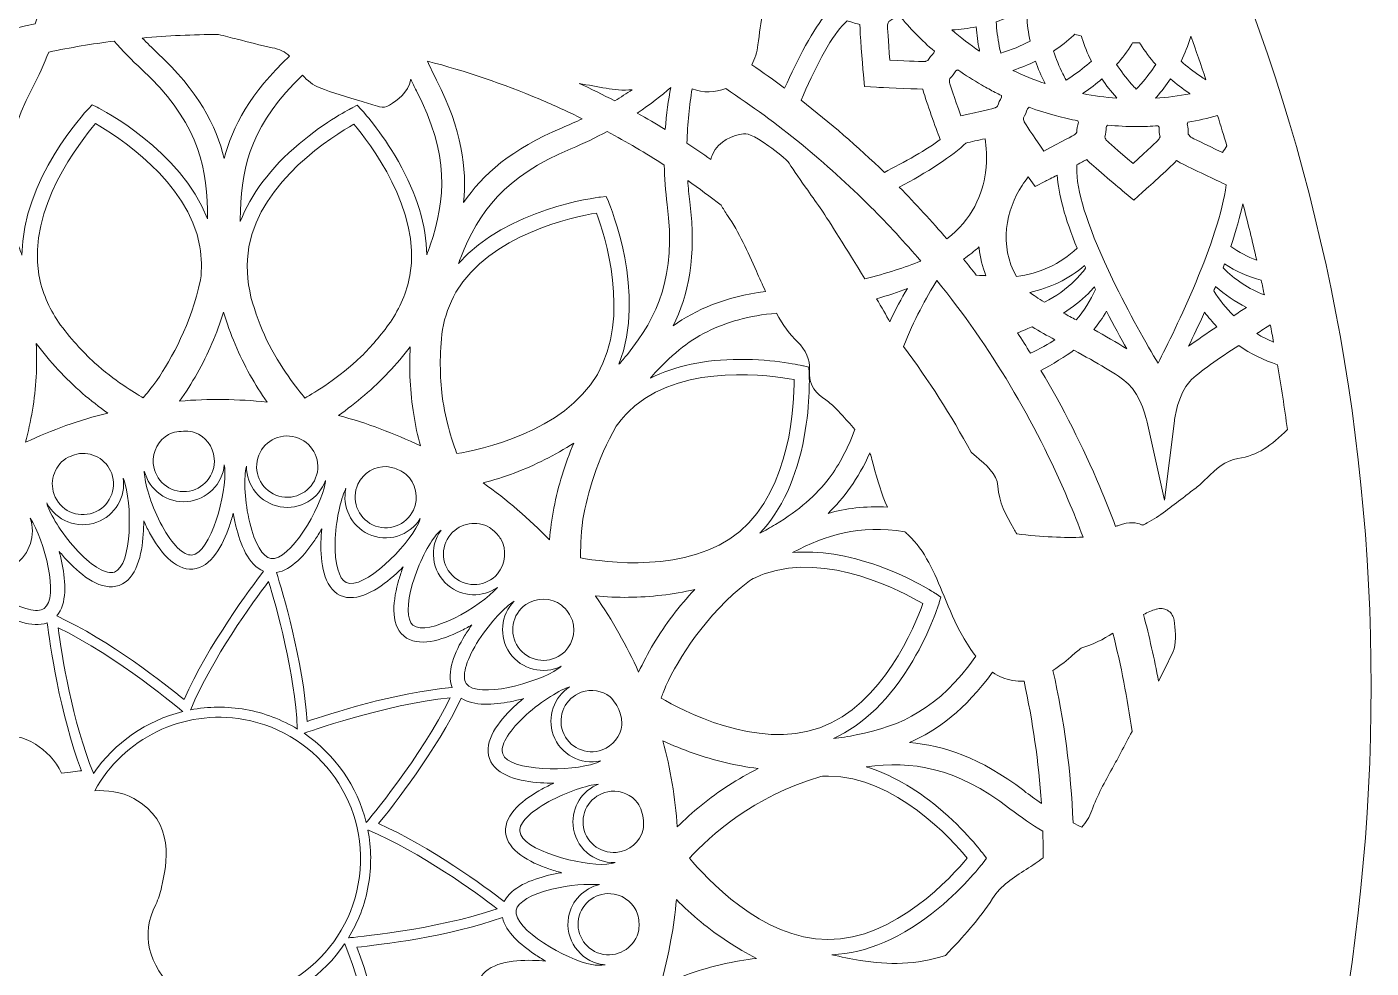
# Model space of a CAD drawing. Header units: millimetres. Extents: x -1844 to 2932, y -490 to 399.
# Drawn here: x 677.3 to 980.4, y -109.4 to 102.8 of the extents above; entities that cross this region are included whole.
import ezdxf

# ---------------------------------------------------------------- set-up
doc = ezdxf.new("R2010")
doc.units = ezdxf.units.MM
doc.header["$MEASUREMENT"] = 0
doc.layers.add('Layer 4', color=7, linetype='Continuous')

msp = doc.modelspace()

# ---------------------------------------------------------------- linework, layer by layer
at = {"layer": 'Layer 4', "lineweight": 0}
for points, knots in [([(535.91, 398.64), (290.42, 398.64), (91.41, 199.63), (91.41, -45.86), (91.41, -291.35), (290.42, -490.36), (535.91, -490.36), (781.4, -490.36), (980.41, -291.35), (980.41, -45.86), (980.41, 199.63), (781.4, 398.64), (535.91, 398.64)], [0, 0, 0, 0, 1, 1, 1, 2, 2, 2, 3, 3, 3, 4, 4, 4, 4]), ([(683.02, 119.7), (682.35, 115.16), (681.18, 109.58), (679.14, 103.52), (667.68, 101.01), (656.47, 97.45), (645.57, 92.84), (641.52, 91.12), (637.54, 89.28), (633.64, 87.3), (628.17, 90.66), (623.68, 94.23), (620.25, 97.3), (626.54, 100.77), (633.03, 103.93), (639.7, 106.75), (653.7, 112.67), (668.18, 117), (683.02, 119.7)], [0, 0, 0, 0, 1, 1, 1, 2, 2, 2, 3, 3, 3, 4, 4, 4, 5, 5, 5, 6, 6, 6, 6]), ([(855.17, 106.42), (855.58, 106.29), (856.44, 106.01), (857.5, 105.67), (854.93, 102.78), (850.93, 95.28), (848.17, 89.03), (845.73, 90.82), (843.25, 92.57), (840.74, 94.26), (841.46, 95.62), (841.95, 97.13), (842.15, 98.74), (842.47, 101.28), (842.84, 103.83), (843.22, 106.42), (845.6, 107.96), (848.22, 109), (850.72, 109.49), (851.51, 109.65), (852.3, 109.78), (853.06, 109.87), (853.06, 109.87), (852.61, 107.26), (852.61, 107.26), (852.61, 107.26), (855.17, 106.42), (855.17, 106.42)], [0, 0, 0, 0, 1, 1, 1, 2, 2, 2, 3, 3, 3, 4, 4, 4, 5, 5, 5, 6, 6, 6, 7, 7, 7, 8, 8, 8, 9, 9, 9, 9]), ([(896.89, 96.91), (896.77, 97.43), (896.66, 97.93), (896.56, 98.43), (896.19, 100.31), (895.96, 102.17), (895.87, 103.96), (897.73, 104.57), (899.49, 105.32), (901.1, 106.2), (901.1, 106.2), (901.46, 106.4), (901.46, 106.4), (901.91, 106.13), (902.36, 105.87), (902.8, 105.62), (902.8, 105.62), (902.82, 105.22), (902.82, 105.22), (902.86, 103.37), (903.09, 101.47), (903.5, 99.56), (901.49, 98.53), (899.28, 97.64), (896.89, 96.91)], [0, 0, 0, 0, 1, 1, 1, 2, 2, 2, 3, 3, 3, 4, 4, 4, 5, 5, 5, 6, 6, 6, 7, 7, 7, 8, 8, 8, 8]), ([(861.1, 103.02), (861.46, 103.4), (861.85, 103.79), (862.24, 104.18), (863.48, 103.8), (864.45, 103.52), (865.15, 103.33), (865.12, 101.37), (865.68, 94.85), (865.93, 92.03), (865.93, 92.03), (866.18, 89.34), (866.18, 89.34), (866.18, 89.34), (868.86, 89.2), (868.86, 89.2), (869.63, 89.16), (876.49, 88.8), (879.31, 88.8), (879.79, 86.89), (882.01, 80.74), (882.99, 78.08), (882.99, 78.08), (883.24, 77.4), (883.24, 77.4), (880.68, 75.4), (874.81, 72.12), (870.66, 70), (864.67, 75.81), (858.4, 81.23), (851.86, 86.26), (854.66, 92.9), (858.54, 100.29), (861.1, 103.02)], [0, 0, 0, 0, 1, 1, 1, 2, 2, 2, 3, 3, 3, 4, 4, 4, 5, 5, 5, 6, 6, 6, 7, 7, 7, 8, 8, 8, 9, 9, 9, 10, 10, 10, 11, 11, 11, 11]), ([(881.93, 97.3), (881.9, 97.17), (881.88, 97.05), (881.84, 96.93), (881.31, 96.42), (880.84, 95.85), (880.45, 95.22), (880.13, 95.07), (879.88, 95.03), (879.8, 95.03), (879.37, 94.98), (876.48, 95.05), (871.9, 95.27), (871.51, 99.9), (871.33, 102.74), (871.37, 103.18), (871.37, 103.26), (871.41, 103.63), (871.64, 104.06), (872.3, 104.41), (872.9, 104.85), (873.45, 105.36), (873.53, 105.38), (873.62, 105.4), (873.71, 105.42), (873.8, 105.43), (873.88, 105.45), (873.97, 105.46), (876.39, 102.52), (879.07, 99.78), (881.93, 97.3)], [0, 0, 0, 0, 1, 1, 1, 2, 2, 2, 3, 3, 3, 4, 4, 4, 5, 5, 5, 6, 6, 6, 7, 7, 7, 8, 8, 8, 9, 9, 9, 10, 10, 10, 10]), ([(720.54, 101.09), (721.93, 100.75), (723.33, 100.38), (724.7, 100.03), (727.28, 99.36), (729.95, 98.67), (732.64, 98.12), (734.29, 97.78), (735.53, 97.18), (736.52, 96.2), (727.71, 87.99), (723.66, 80.33), (721.81, 73.12), (720, 80.54), (715.89, 88.45), (706.7, 96.97), (705.52, 98.06), (704.39, 99.18), (703.31, 100.29), (709.01, 100.82), (714.75, 101.08), (720.54, 101.09)], [0, 0, 0, 0, 1, 1, 1, 2, 2, 2, 3, 3, 3, 4, 4, 4, 5, 5, 5, 6, 6, 6, 7, 7, 7, 7]), ([(885.87, 102.12), (887.77, 102.24), (889.61, 102.47), (891.36, 102.8), (891.48, 101.08), (891.72, 99.32), (892.08, 97.54), (892.09, 97.47), (892.11, 97.39), (892.12, 97.32), (889.94, 98.79), (887.85, 100.39), (885.87, 102.12)], [0, 0, 0, 0, 1, 1, 1, 2, 2, 2, 3, 3, 3, 4, 4, 4, 4]), ([(913.02, 91.72), (912.57, 91.42), (912.11, 91.12), (911.63, 90.82), (911.38, 91.28), (911.14, 91.74), (910.92, 92.19), (910.07, 93.92), (909.36, 95.66), (908.81, 97.36), (910.46, 98.43), (911.96, 99.62), (913.29, 100.88), (913.29, 100.88), (913.57, 101.15), (913.57, 101.15), (914.08, 101), (914.59, 100.87), (915.09, 100.74), (915.09, 100.74), (915.2, 100.37), (915.2, 100.37), (915.73, 98.6), (916.44, 96.83), (917.33, 95.08), (916.03, 93.9), (914.58, 92.77), (913.02, 91.72)], [0, 0, 0, 0, 1, 1, 1, 2, 2, 2, 3, 3, 3, 4, 4, 4, 5, 5, 5, 6, 6, 6, 7, 7, 7, 8, 8, 8, 9, 9, 9, 9]), ([(939.75, 100.7), (940.93, 97.44), (942.07, 94.17), (943.17, 90.88), (942.75, 91.14), (942.34, 91.41), (941.94, 91.68), (940.35, 92.75), (938.87, 93.89), (937.54, 95.1), (938.42, 96.84), (939.13, 98.62), (939.66, 100.39), (939.66, 100.39), (939.75, 100.7), (939.75, 100.7)], [0, 0, 0, 0, 1, 1, 1, 2, 2, 2, 3, 3, 3, 4, 4, 4, 5, 5, 5, 5]), ([(696.98, 99.61), (698.85, 97.48), (700.91, 95.33), (703.21, 93.2), (715.18, 82.12), (717.79, 72.54), (718.04, 61.57), (718.05, 60.89), (718.06, 60.22), (718.05, 59.56), (711.94, 75.02), (694.02, 84.25), (693.18, 84.68), (693.18, 84.68), (692.04, 85.26), (692.04, 85.26), (692.04, 85.26), (691.16, 84.33), (691.16, 84.33), (690.5, 83.63), (676.25, 68.36), (676.2, 51.36), (675.86, 52.27), (675.52, 53.18), (675.21, 54.13), (671.74, 64.54), (670.97, 74.44), (678.49, 88.9), (679.96, 91.72), (681.19, 94.47), (682.23, 97.13), (687.11, 98.15), (692.03, 98.98), (696.98, 99.61)], [0, 0, 0, 0, 1, 1, 1, 2, 2, 2, 3, 3, 3, 4, 4, 4, 5, 5, 5, 6, 6, 6, 7, 7, 7, 8, 8, 8, 9, 9, 9, 10, 10, 10, 11, 11, 11, 11]), ([(928.55, 89.98), (928.19, 89.57), (927.82, 89.16), (927.44, 88.75), (927.08, 89.13), (926.73, 89.51), (926.4, 89.89), (925.13, 91.34), (924, 92.83), (923.03, 94.34), (924.33, 95.79), (925.48, 97.32), (926.44, 98.9), (926.44, 98.9), (926.64, 99.23), (926.64, 99.23), (927.17, 99.22), (927.69, 99.22), (928.21, 99.23), (928.21, 99.23), (928.42, 98.9), (928.42, 98.9), (929.38, 97.33), (930.53, 95.8), (931.84, 94.34), (930.89, 92.87), (929.78, 91.4), (928.55, 89.98)], [0, 0, 0, 0, 1, 1, 1, 2, 2, 2, 3, 3, 3, 4, 4, 4, 5, 5, 5, 6, 6, 6, 7, 7, 7, 8, 8, 8, 9, 9, 9, 9]), ([(802.52, 82.11), (801.07, 81.41), (799.57, 80.72), (798.02, 80.08), (786.59, 75.34), (780.02, 69.43), (775.74, 63.18), (776.58, 70.78), (775.43, 79.62), (769.7, 90.76), (768.95, 92.21), (768.27, 93.66), (767.63, 95.09), (776.23, 92.85), (784.69, 89.98), (792.95, 86.48), (796.19, 85.11), (799.38, 83.65), (802.52, 82.11)], [0, 0, 0, 0, 1, 1, 1, 2, 2, 2, 3, 3, 3, 4, 4, 4, 5, 5, 5, 6, 6, 6, 6]), ([(904.76, 95.07), (905.32, 93.45), (906.01, 91.8), (906.82, 90.17), (906.84, 90.12), (906.87, 90.07), (906.89, 90.02), (904.41, 90.87), (901.99, 91.86), (899.65, 93), (901.45, 93.61), (903.16, 94.3), (904.76, 95.07)], [0, 0, 0, 0, 1, 1, 1, 2, 2, 2, 3, 3, 3, 4, 4, 4, 4]), ([(768.25, 53.62), (767.99, 52.87), (767.72, 52.13), (767.45, 51.41), (767.39, 57.95), (765.24, 65.11), (761.1, 72.43), (757.16, 79.39), (752.86, 84.01), (752.68, 84.2), (752.68, 84.2), (751.8, 85.14), (751.8, 85.14), (751.8, 85.14), (750.66, 84.56), (750.66, 84.56), (750.42, 84.45), (744.79, 81.6), (738.68, 76.44), (732.25, 71.01), (727.76, 65.04), (725.43, 58.92), (725.43, 59.7), (725.43, 60.48), (725.45, 61.28), (725.75, 71.95), (728.28, 81.28), (739.46, 91.92), (740.54, 90.66), (741.87, 89.64), (743.2, 89.12), (746.35, 87.9), (749.51, 86.97), (752.87, 85.99), (754.16, 85.61), (755.5, 85.21), (756.85, 84.8), (757.55, 84.58), (758.32, 84.69), (758.94, 85.09), (758.94, 85.09), (759.1, 85.19), (759.1, 85.19), (760.8, 86.28), (763.31, 87.9), (763.86, 91), (764.27, 90.15), (764.69, 89.28), (765.13, 88.42), (765.13, 88.42), (765.13, 88.42), (765.13, 88.42), (772.59, 73.91), (771.77, 64.02), (768.25, 53.62)], [0, 0, 0, 0, 1, 1, 1, 2, 2, 2, 3, 3, 3, 4, 4, 4, 5, 5, 5, 6, 6, 6, 7, 7, 7, 8, 8, 8, 9, 9, 9, 10, 10, 10, 11, 11, 11, 12, 12, 12, 13, 13, 13, 14, 14, 14, 15, 15, 15, 16, 16, 16, 17, 17, 17, 18, 18, 18, 18]), ([(886.8, 92.91), (886.88, 92.95), (886.95, 92.99), (887.03, 93.03), (887.11, 93.06), (887.18, 93.09), (887.25, 93.12), (888.94, 91.92), (890.72, 90.79), (892.54, 89.73), (893.28, 89.31), (893.69, 89.03), (894.19, 88.81), (895.14, 88.29), (896.11, 87.8), (897.07, 87.33), (897.08, 87.2), (897.09, 87.06), (897.09, 86.93), (896.7, 86.3), (896.4, 85.63), (896.18, 84.93), (895.91, 84.7), (895.68, 84.59), (895.6, 84.57), (895.19, 84.41), (892.43, 83.74), (887.91, 82.76), (886.35, 87.09), (885.43, 89.84), (885.35, 90.26), (885.33, 90.34), (885.28, 90.7), (885.39, 91.18), (885.93, 91.7), (886.41, 92.27), (886.8, 92.91)], [0, 0, 0, 0, 1, 1, 1, 2, 2, 2, 3, 3, 3, 4, 4, 4, 5, 5, 5, 6, 6, 6, 7, 7, 7, 8, 8, 8, 9, 9, 9, 10, 10, 10, 11, 11, 11, 12, 12, 12, 12]), ([(915.58, 87.93), (917.05, 88.92), (918.43, 89.98), (919.7, 91.08), (920.67, 89.65), (921.76, 88.24), (922.96, 86.88), (923, 86.83), (923.04, 86.78), (923.09, 86.73), (920.49, 86.91), (917.89, 87.26), (915.33, 87.76), (915.41, 87.82), (915.49, 87.87), (915.58, 87.93)], [0, 0, 0, 0, 1, 1, 1, 2, 2, 2, 3, 3, 3, 4, 4, 4, 5, 5, 5, 5]), ([(931.77, 86.71), (931.85, 86.8), (931.92, 86.89), (932, 86.98), (933.16, 88.32), (934.22, 89.69), (935.17, 91.09), (936.47, 89.96), (937.89, 88.88), (939.4, 87.87), (939.46, 87.83), (939.52, 87.79), (939.58, 87.75), (937, 87.24), (934.38, 86.9), (931.77, 86.71)], [0, 0, 0, 0, 1, 1, 1, 2, 2, 2, 3, 3, 3, 4, 4, 4, 5, 5, 5, 5]), ([(813.78, 88.65), (812.53, 87.8), (811.23, 86.95), (809.87, 86.12), (807.23, 87.5), (804.55, 88.81), (801.84, 90.07), (803.89, 89.68), (805.93, 89.31), (807.95, 88.96), (809.66, 88.67), (811.74, 88.4), (813.78, 88.65)], [0, 0, 0, 0, 1, 1, 1, 2, 2, 2, 3, 3, 3, 4, 4, 4, 4]), ([(822.51, 89.14), (821.96, 86.35), (821.51, 83.18), (821.24, 79.68), (819.17, 80.95), (817.07, 82.18), (814.95, 83.37), (817.84, 85.33), (820.36, 87.29), (822.51, 89.14)], [0, 0, 0, 0, 1, 1, 1, 2, 2, 2, 3, 3, 3, 3]), ([(866.24, 46.01), (862.31, 52.51), (858, 59.28), (856.52, 61.48), (855.56, 62.9), (854.44, 64.46), (853.37, 65.97), (851.84, 68.12), (850.26, 70.35), (849.16, 72.09), (848.58, 73.02), (846.36, 74.69), (844.59, 75.94), (840.99, 78.48), (839.62, 78.94), (838.45, 78.64), (836.57, 78.36), (833.35, 77.14), (831.92, 74.07), (831.75, 73.7), (831.62, 73.32), (831.51, 72.92), (829.74, 74.17), (827.95, 75.39), (826.14, 76.57), (826.27, 81.08), (826.72, 85.21), (827.31, 88.83), (829.82, 87.92), (832.48, 87.95), (834.89, 88.89), (846.6, 81.17), (857.53, 72.26), (867.58, 62.2), (871.52, 58.27), (875.28, 54.2), (878.86, 50), (875.37, 48.62), (871.1, 47.18), (866.24, 46.01)], [0, 0, 0, 0, 1, 1, 1, 2, 2, 2, 3, 3, 3, 4, 4, 4, 5, 5, 5, 6, 6, 6, 7, 7, 7, 8, 8, 8, 9, 9, 9, 10, 10, 10, 11, 11, 11, 12, 12, 12, 13, 13, 13, 13]), ([(913.57, 78.55), (913.22, 78.3), (910.73, 76.94), (906.61, 74.82), (903.98, 78.6), (902.39, 81.02), (902.2, 81.4), (902.17, 81.47), (902.01, 81.81), (902, 82.3), (902.39, 82.94), (902.7, 83.62), (902.91, 84.33), (902.98, 84.4), (903.04, 84.45), (903.11, 84.51), (903.18, 84.57), (903.25, 84.63), (903.32, 84.68), (905.34, 83.94), (907.39, 83.29), (909.43, 82.74), (911.02, 82.31), (912.65, 81.94), (914.27, 81.62), (914.32, 81.49), (914.36, 81.36), (914.4, 81.23), (914.19, 80.52), (914.07, 79.79), (914.04, 79.05), (913.84, 78.76), (913.64, 78.6), (913.57, 78.55)], [0, 0, 0, 0, 1, 1, 1, 2, 2, 2, 3, 3, 3, 4, 4, 4, 5, 5, 5, 6, 6, 6, 7, 7, 7, 8, 8, 8, 9, 9, 9, 10, 10, 10, 11, 11, 11, 11]), ([(947.87, 75.99), (947.57, 75.51), (947.24, 75), (946.9, 74.47), (942.73, 76.43), (940.14, 77.72), (939.79, 77.96), (939.72, 78.01), (939.42, 78.22), (939.17, 78.64), (939.19, 79.39), (939.11, 80.13), (938.94, 80.86), (938.97, 80.94), (938.99, 81.03), (939.02, 81.11), (939.05, 81.19), (939.08, 81.26), (939.11, 81.33), (941.35, 81.72), (943.58, 82.22), (945.79, 82.83), (946.5, 80.55), (947.2, 78.27), (947.87, 75.99)], [0, 0, 0, 0, 1, 1, 1, 2, 2, 2, 3, 3, 3, 4, 4, 4, 5, 5, 5, 6, 6, 6, 7, 7, 7, 8, 8, 8, 8]), ([(692.52, 27.09), (689.85, 29.59), (687.05, 32.63), (684.41, 36.26), (682.3, 39.47), (680.67, 43.04), (679.99, 46.94), (677.41, 61.81), (689.39, 77.05), (692.78, 81), (697.3, 78.42), (713.72, 68.12), (716.31, 53.25), (716.74, 50.75), (716.76, 48.24), (716.48, 45.78), (714.23, 35.76), (710.01, 28.06), (706.6, 23.1), (705.33, 21.37), (704.23, 20.03), (703.52, 19.19), (701.48, 20.35), (697.03, 23.08), (692.52, 27.09)], [0, 0, 0, 0, 1, 1, 1, 2, 2, 2, 3, 3, 3, 4, 4, 4, 5, 5, 5, 6, 6, 6, 7, 7, 7, 8, 8, 8, 8]), ([(740, 19.13), (738.3, 21.13), (734.43, 26.02), (731.35, 32.28), (730.04, 35.13), (728.82, 38.34), (727.83, 41.88), (726.98, 45.56), (726.69, 49.42), (727.38, 53.25), (730.03, 68.1), (746.51, 78.33), (751.04, 80.88), (754.41, 76.91), (766.32, 61.61), (763.66, 46.76), (762.98, 42.93), (761.37, 39.41), (759.28, 36.24), (757.14, 33.28), (754.89, 30.7), (752.68, 28.48), (747.62, 23.67), (742.29, 20.42), (740, 19.13)], [0, 0, 0, 0, 1, 1, 1, 2, 2, 2, 3, 3, 3, 4, 4, 4, 5, 5, 5, 6, 6, 6, 7, 7, 7, 8, 8, 8, 8]), ([(821.03, 71.66), (821.09, 68.83), (821.29, 65.85), (821.69, 62.74), (823.73, 46.56), (819.58, 37.55), (812.71, 28.98), (812.09, 28.2), (811.45, 27.46), (810.81, 26.73), (817.07, 42.79), (808.81, 62.51), (808.42, 63.41), (808.42, 63.41), (807.92, 64.58), (807.92, 64.58), (807.92, 64.58), (806.65, 64.43), (806.65, 64.43), (805.71, 64.33), (785.72, 61.88), (774.62, 49.5), (774.78, 49.94), (774.94, 50.37), (775.12, 50.81), (779.15, 61.02), (784.93, 69.1), (799.99, 75.34), (802.91, 76.55), (805.62, 77.87), (808.13, 79.23), (812.54, 76.88), (816.84, 74.36), (821.03, 71.66)], [0, 0, 0, 0, 1, 1, 1, 2, 2, 2, 3, 3, 3, 4, 4, 4, 5, 5, 5, 6, 6, 6, 7, 7, 7, 8, 8, 8, 9, 9, 9, 10, 10, 10, 11, 11, 11, 11]), ([(920.7, 80.23), (920.74, 80.3), (920.79, 80.37), (920.84, 80.45), (920.89, 80.52), (920.94, 80.59), (920.99, 80.65), (923.17, 80.45), (925.37, 80.34), (927.52, 80.34), (929.13, 80.34), (930.77, 80.4), (932.39, 80.52), (932.47, 80.41), (932.53, 80.3), (932.59, 80.2), (932.58, 79.46), (932.65, 78.72), (932.82, 78.01), (932.7, 77.67), (932.54, 77.47), (932.49, 77.4), (932.21, 77.06), (930.16, 75.11), (926.73, 71.99), (923.21, 74.96), (921.05, 76.88), (920.77, 77.21), (920.72, 77.27), (920.48, 77.55), (920.34, 78.02), (920.56, 78.74), (920.67, 79.48), (920.7, 80.23)], [0, 0, 0, 0, 1, 1, 1, 2, 2, 2, 3, 3, 3, 4, 4, 4, 5, 5, 5, 6, 6, 6, 7, 7, 7, 8, 8, 8, 9, 9, 9, 10, 10, 10, 11, 11, 11, 11]), ([(874.02, 66.67), (879.87, 69.75), (886.44, 73.92), (889.02, 76.63), (890.25, 76.9), (891.86, 77.25), (893.35, 77.6), (893.67, 75.92), (893.87, 73.39), (893.46, 69.91), (892.91, 65.33), (890.44, 59.29), (884.74, 55), (881.32, 59), (877.75, 62.89), (874.02, 66.67)], [0, 0, 0, 0, 1, 1, 1, 2, 2, 2, 3, 3, 3, 4, 4, 4, 5, 5, 5, 5]), ([(922.11, 45.93), (916.92, 56.65), (914.21, 64.77), (914.05, 70.05), (914.03, 70.58), (914.03, 71.13), (914.04, 71.69), (914.97, 72.19), (915.72, 72.6), (916.27, 72.92), (917.64, 71.5), (922.64, 67.3), (924.81, 65.48), (924.81, 65.48), (926.88, 63.75), (926.88, 63.75), (926.88, 63.75), (928.88, 65.55), (928.88, 65.55), (929.89, 66.45), (934.58, 70.68), (936.55, 72.65), (938.24, 71.64), (944.16, 68.87), (946.73, 67.68), (946.73, 67.68), (947.75, 67.2), (947.75, 67.2), (946.08, 54.69), (936.36, 34.75), (932.36, 26.97), (929.86, 31.18), (925.81, 38.27), (922.11, 45.93)], [0, 0, 0, 0, 1, 1, 1, 2, 2, 2, 3, 3, 3, 4, 4, 4, 5, 5, 5, 6, 6, 6, 7, 7, 7, 8, 8, 8, 9, 9, 9, 10, 10, 10, 11, 11, 11, 11]), ([(826.78, 63.38), (826.57, 64.99), (826.42, 66.58), (826.32, 68.14), (828.87, 66.37), (831.38, 64.52), (833.84, 62.61), (834.27, 61.87), (834.74, 61.1), (835.28, 60.32), (837.92, 56.42), (839.81, 52.19), (841.8, 47.7), (842.47, 46.21), (843.14, 44.69), (843.86, 43.16), (834.69, 41.97), (828.14, 39.07), (823.02, 35.4), (826.41, 42.25), (828.35, 50.95), (826.78, 63.38)], [0, 0, 0, 0, 1, 1, 1, 2, 2, 2, 3, 3, 3, 4, 4, 4, 5, 5, 5, 6, 6, 6, 7, 7, 7, 7]), ([(901.71, 67.05), (902.16, 67.73), (902.63, 68.37), (903.1, 68.98), (903.1, 68.98), (904.62, 66.82), (904.62, 66.82), (904.62, 66.82), (907.02, 68.04), (907.02, 68.04), (907.46, 68.27), (908.44, 68.76), (909.63, 69.38), (909.87, 65.21), (911.37, 59.67), (914.11, 52.9), (910.37, 49.38), (905.56, 47.14), (900.45, 46.53), (896.41, 53.36), (898.13, 61.71), (901.71, 67.05)], [0, 0, 0, 0, 1, 1, 1, 2, 2, 2, 3, 3, 3, 4, 4, 4, 5, 5, 5, 6, 6, 6, 7, 7, 7, 7]), ([(805.75, 60.84), (807.56, 55.96), (813.52, 37.51), (805.94, 24.46), (798.36, 11.41), (779.38, 7.44), (774.25, 6.59), (773.45, 8.77), (771.82, 13.64), (770.93, 19.53), (770.44, 23.93), (770.32, 29.01), (770.99, 34.56), (771.56, 37.48), (772.53, 40.34), (774.06, 42.97), (781.64, 56.02), (800.62, 59.99), (805.75, 60.84)], [0, 0, 0, 0, 1, 1, 1, 2, 2, 2, 3, 3, 3, 4, 4, 4, 5, 5, 5, 6, 6, 6, 6]), ([(951.5, 62.94), (952.6, 58.71), (953.65, 54.46), (954.62, 50.2), (952.55, 50.96), (950.59, 52.01), (948.76, 53.33), (949.97, 56.88), (950.88, 60.08), (951.5, 62.94)], [0, 0, 0, 0, 1, 1, 1, 2, 2, 2, 3, 3, 3, 3]), ([(888.52, 50.43), (889.65, 51.29), (891.22, 52.48), (891.62, 52.84), (891.74, 52.96), (891.86, 53.07), (891.98, 53.19), (891.99, 53.09), (892, 52.99), (892.01, 52.89), (892.25, 50.82), (892.78, 48.71), (893.55, 46.71), (893.48, 46.72), (892.33, 46.76), (891.38, 46.8), (890.44, 48.02), (889.49, 49.23), (888.52, 50.43)], [0, 0, 0, 0, 1, 1, 1, 2, 2, 2, 3, 3, 3, 4, 4, 4, 5, 5, 5, 6, 6, 6, 6]), ([(906.78, 40.75), (905.32, 41.62), (904.2, 42.36), (903.43, 42.95), (907.99, 43.91), (912.21, 45.97), (915.77, 48.99), (915.86, 48.79), (915.95, 48.6), (916.04, 48.4), (915.31, 47.44), (914.53, 46.53), (913.7, 45.7), (913.7, 45.7), (913.7, 45.7), (913.7, 45.7), (911.66, 43.67), (909.34, 42.01), (906.78, 40.75)], [0, 0, 0, 0, 1, 1, 1, 2, 2, 2, 3, 3, 3, 4, 4, 4, 5, 5, 5, 6, 6, 6, 6]), ([(956.33, 42.38), (952.85, 43.72), (949.64, 45.83), (947.02, 48.52), (947.13, 48.82), (947.24, 49.11), (947.36, 49.41), (949.91, 47.71), (952.7, 46.45), (955.64, 45.67), (955.87, 44.57), (956.1, 43.47), (956.33, 42.38)], [0, 0, 0, 0, 1, 1, 1, 2, 2, 2, 3, 3, 3, 4, 4, 4, 4]), ([(900.49, -11.48), (900.27, -11.09), (900.06, -10.72), (899.85, -10.35), (897.99, -7.12), (896.52, -4.56), (896.23, -0.72), (896.02, 2.02), (893.59, 4.05), (891.25, 6.02), (890.92, 6.3), (890.56, 6.59), (890.22, 6.89), (885.73, 15.21), (880.63, 23.17), (874.96, 30.73), (877.32, 36.69), (880.04, 41.73), (882.48, 45.65), (894.62, 30.61), (904.56, 14.03), (912.13, -3.87), (913.31, -6.65), (914.41, -9.44), (915.46, -12.25), (911.27, -12.37), (906.15, -12.23), (900.49, -11.48)], [0, 0, 0, 0, 1, 1, 1, 2, 2, 2, 3, 3, 3, 4, 4, 4, 5, 5, 5, 6, 6, 6, 7, 7, 7, 8, 8, 8, 9, 9, 9, 9]), ([(868.91, 41.53), (871.45, 42.24), (873.77, 43.01), (875.85, 43.8), (874.53, 41.61), (873.17, 39.1), (871.86, 36.29), (871.06, 37.79), (870.04, 39.59), (868.91, 41.53)], [0, 0, 0, 0, 1, 1, 1, 2, 2, 2, 3, 3, 3, 3]), ([(916.66, 42.73), (917.12, 43.19), (917.56, 43.66), (918, 44.17), (918.09, 43.98), (918.18, 43.8), (918.27, 43.61), (917.15, 41.12), (915.69, 38.81), (913.91, 36.73), (912.99, 37.23), (912.01, 37.76), (911.04, 38.3), (913.08, 39.55), (914.97, 41.04), (916.66, 42.73)], [0, 0, 0, 0, 1, 1, 1, 2, 2, 2, 3, 3, 3, 4, 4, 4, 5, 5, 5, 5]), ([(944.94, 43.33), (945.07, 43.65), (945.21, 43.98), (945.35, 44.31), (947.44, 42.4), (949.77, 40.81), (952.29, 39.57), (951.31, 38.92), (950.32, 38.28), (949.42, 37.69), (947.69, 39.39), (946.19, 41.28), (944.94, 43.33)], [0, 0, 0, 0, 1, 1, 1, 2, 2, 2, 3, 3, 3, 4, 4, 4, 4]), ([(711.74, 18.44), (713.14, 20.4), (714.47, 22.49), (715.7, 24.67), (718.16, 29.05), (720.15, 33.68), (721.65, 38.5), (723.13, 33.57), (725.12, 28.84), (727.61, 24.37), (728.81, 22.21), (730.1, 20.15), (731.47, 18.21), (724.89, 18.91), (718.28, 18.99), (711.74, 18.44)], [0, 0, 0, 0, 1, 1, 1, 2, 2, 2, 3, 3, 3, 4, 4, 4, 5, 5, 5, 5]), ([(842.59, -11.35), (847.46, -6.2), (850.89, 1.23), (852.58, 10.36), (854.03, 18.23), (853.71, 24.53), (853.7, 24.8), (853.7, 24.8), (853.63, 26.07), (853.63, 26.07), (853.63, 26.07), (852.39, 26.37), (852.39, 26.37), (852.13, 26.43), (845.98, 27.87), (837.98, 27.85), (830.21, 27.82), (823.4, 26.38), (817.9, 23.64), (818, 23.76), (818.1, 23.87), (818.2, 23.99), (822.41, 28.73), (826.26, 31.84), (830.68, 34.08), (835.08, 36.3), (840.22, 37.68), (846.3, 38.27), (847.8, 35.53), (849.33, 33.45), (851.08, 31.79), (852.87, 30.1), (853.95, 27.62), (853.76, 25.62), (853.39, 21.66), (855.63, 20.02), (857.42, 18.7), (858.24, 18.1), (859.08, 17.49), (859.9, 16.58), (860.22, 16.24), (860.54, 15.89), (860.86, 15.54), (861.92, 14.4), (862.99, 13.24), (863.97, 12.06), (862.45, 7.81), (860.55, 4.18), (858.22, 1.1), (855.23, -2.86), (851.48, -6.09), (846.07, -9.38), (844.9, -10.09), (843.74, -10.74), (842.59, -11.35)], [0, 0, 0, 0, 1, 1, 1, 2, 2, 2, 3, 3, 3, 4, 4, 4, 5, 5, 5, 6, 6, 6, 7, 7, 7, 8, 8, 8, 9, 9, 9, 10, 10, 10, 11, 11, 11, 12, 12, 12, 13, 13, 13, 14, 14, 14, 15, 15, 15, 16, 16, 16, 17, 17, 17, 18, 18, 18, 18]), ([(920.73, 38.7), (922.36, 35.56), (923.96, 32.65), (925.33, 30.21), (923.03, 31.68), (920.38, 33.17), (917.88, 34.56), (918.93, 35.86), (919.89, 37.25), (920.73, 38.7)], [0, 0, 0, 0, 1, 1, 1, 2, 2, 2, 3, 3, 3, 3]), ([(942.84, 38.49), (943.7, 37.35), (944.63, 36.25), (945.62, 35.21), (943.4, 33.74), (941.19, 32.24), (939.25, 30.79), (940.33, 33.02), (941.58, 35.66), (942.84, 38.49)], [0, 0, 0, 0, 1, 1, 1, 2, 2, 2, 3, 3, 3, 3]), ([(900.66, 33.83), (901.75, 34.25), (903.42, 34.99), (903.99, 35.16), (905.59, 34.21), (907.41, 33.2), (909.12, 32.26), (908.04, 31.46), (905.32, 30.08), (903.62, 29.22), (902.65, 30.77), (901.66, 32.3), (900.66, 33.83)], [0, 0, 0, 0, 1, 1, 1, 2, 2, 2, 3, 3, 3, 4, 4, 4, 4]), ([(958.42, 31.71), (957.11, 32.26), (955.84, 32.91), (954.62, 33.65), (955.67, 34.34), (956.7, 35.02), (957.68, 35.67), (957.93, 34.35), (958.18, 33.03), (958.42, 31.71)], [0, 0, 0, 0, 1, 1, 1, 2, 2, 2, 3, 3, 3, 3]), ([(679.42, 31.42), (682.5, 27.3), (685.99, 23.53), (689.86, 20.18), (691.71, 18.58), (693.61, 17.1), (695.54, 15.75), (689.17, 14.16), (682.95, 11.95), (676.97, 9.15), (677.62, 11.49), (678.15, 13.91), (678.56, 16.39), (679.38, 21.35), (679.67, 26.38), (679.42, 31.42)], [0, 0, 0, 0, 1, 1, 1, 2, 2, 2, 3, 3, 3, 4, 4, 4, 5, 5, 5, 5]), ([(747.54, 15.22), (749.54, 16.59), (751.51, 18.11), (753.43, 19.75), (757.24, 23.02), (760.7, 26.69), (763.75, 30.71), (763.45, 25.57), (763.71, 20.44), (764.52, 15.39), (764.91, 12.97), (765.41, 10.61), (766.03, 8.33), (760.12, 11.2), (753.93, 13.51), (747.54, 15.22)], [0, 0, 0, 0, 1, 1, 1, 2, 2, 2, 3, 3, 3, 4, 4, 4, 5, 5, 5, 5]), ([(943.33, 1.06), (942.46, 0.23), (941.65, -0.56), (940.85, -1.16), (939.89, -1.88), (938.94, -2.62), (938.02, -3.34), (935.31, -5.45), (932.74, -7.45), (929.94, -9.04), (929.31, -9.4), (929, -9.49), (928.91, -9.51), (928.85, -9.49), (928.74, -9.45), (928.67, -9.42), (927.5, -8.99), (926.04, -8.6), (923.43, -9.59), (923.21, -9.68), (923, -9.76), (922.79, -9.84), (921.68, -6.83), (920.5, -3.84), (919.24, -0.87), (915.4, 8.21), (910.97, 16.96), (905.97, 25.36), (908.27, 26.61), (911.82, 28.66), (913.36, 29.94), (918.48, 27.14), (923.22, 24.46), (925.63, 22.34), (928.5, 19.83), (929.9, 13.78), (929.91, 13.72), (929.91, 13.72), (933.82, -3.88), (933.82, -3.88), (933.82, -3.88), (936.04, 14), (936.04, 14), (936.04, 14.06), (936.87, 20.19), (939.5, 22.88), (941.7, 25.13), (946.12, 28.11), (950.55, 31), (953.27, 29.1), (956.21, 27.64), (959.31, 26.64), (960.13, 21.79), (960.87, 16.92), (961.53, 12.04), (957.87, 8.4), (954.86, 6.16), (950.37, 5.52), (947.54, 5.12), (945.4, 3.05), (943.33, 1.06)], [0, 0, 0, 0, 1, 1, 1, 2, 2, 2, 3, 3, 3, 4, 4, 4, 5, 5, 5, 6, 6, 6, 7, 7, 7, 8, 8, 8, 9, 9, 9, 10, 10, 10, 11, 11, 11, 12, 12, 12, 13, 13, 13, 14, 14, 14, 15, 15, 15, 16, 16, 16, 17, 17, 17, 18, 18, 18, 19, 19, 19, 20, 20, 20, 20]), ([(802.15, -16.9), (802.14, -15.22), (802.2, -12.04), (802.69, -8.19), (803.72, -2.26), (805.87, 5.16), (810.21, 12.82), (811.65, 14.77), (813.1, 16.25), (814.42, 17.35), (826, 27.02), (845.2, 24.25), (850.31, 23.3), (850.34, 18.1), (849.63, -1.28), (838.04, -10.95), (826.46, -20.62), (807.26, -17.86), (802.15, -16.9)], [0, 0, 0, 0, 1, 1, 1, 2, 2, 2, 3, 3, 3, 4, 4, 4, 5, 5, 5, 6, 6, 6, 6]), ([(711.1, 11.51), (711.76, 11.57), (712.42, 11.63), (713.09, 11.68), (713.78, 11.66), (714.46, 11.55), (715.12, 11.39), (717.52, 10.47), (719.33, 8.25), (719.56, 5.52), (719.88, 1.73), (717.06, -1.62), (713.26, -1.95), (709.47, -2.27), (706.12, 0.56), (705.8, 4.35), (705.56, 7.12), (707.01, 9.64), (709.27, 10.93), (709.85, 11.18), (710.46, 11.38), (711.1, 11.51)], [0, 0, 0, 0, 1, 1, 1, 2, 2, 2, 3, 3, 3, 4, 4, 4, 5, 5, 5, 6, 6, 6, 7, 7, 7, 7]), ([(737.22, 10.47), (740.97, 9.8), (743.47, 6.2), (742.8, 2.45), (742.13, -1.29), (738.53, -3.8), (734.79, -3.13), (731.04, -2.46), (728.53, 1.14), (729.21, 4.89), (729.88, 8.63), (733.47, 11.14), (737.22, 10.47)], [0, 0, 0, 0, 1, 1, 1, 2, 2, 2, 3, 3, 3, 4, 4, 4, 4]), ([(686.63, 5.8), (687.27, 6.05), (687.91, 6.28), (688.56, 6.51), (691.86, 7.18), (695.25, 5.36), (696.43, 2.1), (697.72, -1.48), (695.86, -5.45), (692.28, -6.74), (688.7, -8.04), (684.73, -6.18), (683.44, -2.59), (682.27, 0.65), (683.69, 4.2), (686.63, 5.8)], [0, 0, 0, 0, 1, 1, 1, 2, 2, 2, 3, 3, 3, 4, 4, 4, 5, 5, 5, 5]), ([(780.17, -0.01), (782.51, 0.59), (784.86, 1.34), (787.2, 2.22), (791.9, 3.99), (796.4, 6.25), (800.65, 8.99), (798.61, 4.26), (797.1, -0.65), (796.13, -5.67), (795.67, -8.08), (795.33, -10.49), (795.13, -12.85), (790.56, -8.09), (785.55, -3.79), (780.17, -0.01)], [0, 0, 0, 0, 1, 1, 1, 2, 2, 2, 3, 3, 3, 4, 4, 4, 5, 5, 5, 5]), ([(867.37, 6.76), (867.51, 6.4), (867.64, 6.05), (867.74, 5.69), (867.89, 5.11), (868.04, 4.55), (868.19, 3.99), (869.11, 0.59), (869.95, -2.56), (871.38, -5.46), (866.3, -5.18), (861.9, -5.77), (857.95, -6.88), (861.51, -3.48), (864.76, 0.85), (867.37, 6.76)], [0, 0, 0, 0, 1, 1, 1, 2, 2, 2, 3, 3, 3, 4, 4, 4, 5, 5, 5, 5]), ([(713.46, -4.22), (717.94, -3.84), (721.41, -0.27), (721.82, 4.06), (721.86, 3.83), (721.89, 3.6), (721.91, 3.36), (722.39, -2.26), (718.78, -15.89), (714.46, -16.26), (712.64, -16.41), (710.08, -13.9), (707.79, -9.71), (705.46, -5.43), (704.02, -0.66), (703.81, 1.83), (703.78, 2.11), (703.77, 2.39), (703.78, 2.67), (704.86, -1.61), (708.92, -4.6), (713.46, -4.22)], [0, 0, 0, 0, 1, 1, 1, 2, 2, 2, 3, 3, 3, 4, 4, 4, 5, 5, 5, 6, 6, 6, 7, 7, 7, 7]), ([(726.68, 3.16), (726.72, 3.36), (726.77, 3.56), (726.82, 3.76), (726.77, -0.64), (729.91, -4.57), (734.38, -5.37), (738.86, -6.17), (743.16, -3.58), (744.65, 0.56), (744.62, 0.36), (744.6, 0.16), (744.57, -0.04), (743.58, -5.59), (736.56, -17.83), (732.29, -17.06), (730.49, -16.74), (728.67, -13.66), (727.55, -9.01), (726.4, -4.27), (726.24, 0.7), (726.68, 3.16)], [0, 0, 0, 0, 1, 1, 1, 2, 2, 2, 3, 3, 3, 4, 4, 4, 5, 5, 5, 6, 6, 6, 7, 7, 7, 7]), ([(764.46, -6.14), (762.84, -9.59), (758.72, -11.08), (755.27, -9.46), (751.83, -7.84), (750.34, -3.72), (751.96, -0.28), (753.17, 2.3), (755.78, 3.78), (758.46, 3.69), (759.39, 3.57), (760.32, 3.32), (761.21, 2.9), (761.8, 2.62), (762.34, 2.29), (762.84, 1.91), (765.03, -0.08), (765.78, -3.33), (764.46, -6.14)], [0, 0, 0, 0, 1, 1, 1, 2, 2, 2, 3, 3, 3, 4, 4, 4, 5, 5, 5, 6, 6, 6, 6]), ([(682.06, -5.39), (681.95, -5.09), (681.87, -4.8), (681.79, -4.5), (683.89, -8.51), (688.68, -10.47), (693.06, -8.89), (697.23, -7.38), (699.65, -3.14), (699.02, 1.1), (699.06, 0.99), (699.11, 0.89), (699.15, 0.79), (701.07, -4.52), (701.11, -18.63), (697.03, -20.1), (695.31, -20.72), (692.19, -18.96), (688.9, -15.5), (685.53, -11.96), (682.91, -7.74), (682.06, -5.39)], [0, 0, 0, 0, 1, 1, 1, 2, 2, 2, 3, 3, 3, 4, 4, 4, 5, 5, 5, 6, 6, 6, 7, 7, 7, 7]), ([(746.81, -13.45), (746.92, -8.57), (748.06, -3.73), (749.12, -1.47), (749.16, -1.39), (749.2, -1.31), (749.24, -1.23), (748.33, -5.33), (750.35, -9.67), (754.31, -11.53), (758.56, -13.52), (763.59, -11.96), (766.01, -8.06), (765.89, -8.44), (765.74, -8.82), (765.57, -9.19), (763.17, -14.29), (753.23, -24.3), (749.31, -22.46), (747.65, -21.68), (746.69, -18.23), (746.81, -13.45)], [0, 0, 0, 0, 1, 1, 1, 2, 2, 2, 3, 3, 3, 4, 4, 4, 5, 5, 5, 6, 6, 6, 7, 7, 7, 7]), ([(662.92, -17.98), (662.57, -17.48), (662.28, -16.95), (662.05, -16.41), (665.01, -20.31), (670.55, -21.22), (674.61, -18.4), (678.03, -16.02), (679.32, -11.72), (678.06, -7.95), (681.23, -12.88), (684.66, -25.9), (681.19, -28.32), (679.69, -29.36), (676.22, -28.47), (672.14, -25.98), (667.97, -23.44), (664.35, -20.03), (662.92, -17.98)], [0, 0, 0, 0, 1, 1, 1, 2, 2, 2, 3, 3, 3, 4, 4, 4, 5, 5, 5, 6, 6, 6, 6]), ([(685.28, -18.4), (685.09, -17.43), (684.85, -16.43), (684.58, -15.45), (685.23, -16.23), (685.9, -17), (686.58, -17.71), (689.67, -20.96), (694.19, -24.53), (698.12, -23.11), (702.06, -21.69), (703.25, -16.06), (703.55, -11.58), (703.62, -10.59), (703.65, -9.57), (703.64, -8.54), (704.06, -9.47), (704.51, -10.38), (704.98, -11.25), (707.13, -15.19), (710.57, -19.81), (714.74, -19.45), (718.9, -19.1), (721.51, -13.96), (722.97, -9.72), (723.29, -8.78), (723.58, -7.8), (723.84, -6.81), (724, -7.82), (724.2, -8.81), (724.43, -9.77), (725.39, -13.75), (727.25, -18.55), (730.69, -19.92), (727.86, -23.6), (718.16, -36.58), (712.74, -48.83), (708.79, -45.61), (695.81, -35.36), (684.05, -30.01), (686.38, -27.26), (686.05, -22.3), (685.28, -18.4)], [0, 0, 0, 0, 1, 1, 1, 2, 2, 2, 3, 3, 3, 4, 4, 4, 5, 5, 5, 6, 6, 6, 7, 7, 7, 8, 8, 8, 9, 9, 9, 10, 10, 10, 11, 11, 11, 12, 12, 12, 13, 13, 13, 14, 14, 14, 14]), ([(783.42, -20.48), (780.97, -23.39), (776.6, -23.76), (773.69, -21.31), (770.78, -18.85), (770.41, -14.49), (772.87, -11.58), (775.07, -8.97), (778.8, -8.41), (781.64, -10.08), (781.9, -10.26), (782.16, -10.45), (782.4, -10.66), (783.1, -11.24), (783.68, -11.91), (784.15, -12.64), (785.53, -15.08), (785.33, -18.22), (783.42, -20.48)], [0, 0, 0, 0, 1, 1, 1, 2, 2, 2, 3, 3, 3, 4, 4, 4, 5, 5, 5, 6, 6, 6, 6]), ([(733.59, -20.23), (736.99, -19.66), (740.08, -16.1), (742.2, -12.94), (742.75, -12.12), (743.28, -11.25), (743.79, -10.36), (743.69, -11.38), (743.62, -12.39), (743.6, -13.37), (743.49, -17.86), (744.16, -23.58), (747.94, -25.36), (751.73, -27.14), (756.56, -23.99), (759.94, -21.04), (760.69, -20.39), (761.43, -19.69), (762.15, -18.96), (761.79, -19.91), (761.46, -20.87), (761.19, -21.81), (759.92, -26.12), (759.08, -31.82), (762.28, -34.52), (765.48, -37.21), (770.95, -35.43), (774.98, -33.45), (775.87, -33.02), (776.77, -32.53), (777.65, -32.01), (777.06, -32.84), (776.5, -33.68), (775.98, -34.52), (773.85, -38.02), (771.76, -42.73), (773.23, -46.14), (760.48, -47.21), (745.22, -52.17), (740.48, -53.79), (739.63, -40.18), (734.88, -24.32), (733.59, -20.23)], [0, 0, 0, 0, 1, 1, 1, 2, 2, 2, 3, 3, 3, 4, 4, 4, 5, 5, 5, 6, 6, 6, 7, 7, 7, 8, 8, 8, 9, 9, 9, 10, 10, 10, 11, 11, 11, 12, 12, 12, 13, 13, 13, 14, 14, 14, 14]), ([(764.26, -22.72), (765.64, -18.04), (767.99, -13.65), (769.6, -11.74), (769.94, -11.34), (770.31, -10.97), (770.71, -10.64), (767.91, -14.5), (768.53, -19.93), (772.22, -23.05), (775.47, -25.79), (780.07, -25.88), (783.4, -23.57), (779.65, -27.89), (767.63, -34.84), (764.35, -32.07), (762.95, -30.89), (762.91, -27.3), (764.26, -22.72)], [0, 0, 0, 0, 1, 1, 1, 2, 2, 2, 3, 3, 3, 4, 4, 4, 5, 5, 5, 6, 6, 6, 6]), ([(859.15, -57.65), (865.91, -54.61), (872.07, -48.61), (877.05, -40.15), (881.11, -33.26), (882.96, -27.22), (883.03, -26.97), (883.03, -26.97), (883.4, -25.75), (883.4, -25.75), (883.4, -25.75), (882.34, -25.04), (882.34, -25.04), (882.12, -24.9), (876.84, -21.44), (869.31, -18.73), (862.38, -16.23), (855.83, -15.22), (849.97, -15.71), (857.44, -11.73), (864.96, -9.45), (875.27, -11), (875.54, -11.27), (875.81, -11.53), (876.09, -11.8), (879.8, -15.21), (881.9, -20.23), (884.11, -25.55), (885.35, -28.52), (886.64, -31.59), (888.26, -34.51), (889.24, -36.27), (890.24, -37.79), (891.28, -39.09), (882.95, -50.94), (874.41, -54.82), (864.29, -56.84), (862.54, -57.19), (860.83, -57.45), (859.15, -57.65)], [0, 0, 0, 0, 1, 1, 1, 2, 2, 2, 3, 3, 3, 4, 4, 4, 5, 5, 5, 6, 6, 6, 7, 7, 7, 8, 8, 8, 9, 9, 9, 10, 10, 10, 11, 11, 11, 12, 12, 12, 13, 13, 13, 13]), ([(820.33, -48.52), (820.58, -47.84), (820.93, -46.9), (821.39, -45.77), (824.3, -39.52), (829.99, -30.09), (840.22, -22.05), (841.42, -21.4), (842.55, -20.91), (843.58, -20.54), (857.77, -15.41), (874.86, -24.57), (879.34, -27.22), (877.58, -32.12), (870.29, -50.08), (856.1, -55.21), (841.9, -60.33), (824.81, -51.17), (820.33, -48.52)], [0, 0, 0, 0, 1, 1, 1, 2, 2, 2, 3, 3, 3, 4, 4, 4, 5, 5, 5, 6, 6, 6, 6]), ([(714.24, -51.12), (719.06, -39.55), (728.25, -26.9), (731.82, -22.21), (733.53, -27.84), (737.77, -42.9), (738.28, -55.42), (738.28, -55.42), (738.29, -55.49), (738.29, -55.49), (734.8, -53.38), (730.88, -51.85), (726.63, -51.1), (722.4, -50.34), (718.21, -50.41), (714.22, -51.17), (714.22, -51.17), (714.24, -51.12), (714.24, -51.12)], [0, 0, 0, 0, 1, 1, 1, 2, 2, 2, 3, 3, 3, 4, 4, 4, 5, 5, 5, 6, 6, 6, 6]), ([(815.24, -42.67), (812.57, -36.71), (809.33, -30.98), (805.58, -25.59), (805.56, -25.56), (805.53, -25.52), (805.51, -25.49), (807.93, -25.72), (810.42, -25.83), (812.94, -25.8), (817.96, -25.75), (822.97, -25.16), (827.89, -24.04), (824.36, -27.79), (821.26, -31.88), (818.63, -36.27), (817.37, -38.38), (816.24, -40.52), (815.24, -42.67)], [0, 0, 0, 0, 1, 1, 1, 2, 2, 2, 3, 3, 3, 4, 4, 4, 5, 5, 5, 6, 6, 6, 6]), ([(679.26, -58.93), (676.46, -57.2), (673.7, -56.64), (671.46, -57.34), (671.46, -57.34), (669.06, -58.11), (669.06, -58.11), (663.01, -60.02), (656.8, -61.99), (650.7, -64.19), (650.28, -63.88), (649.86, -63.58), (649.45, -63.31), (648.11, -62.4), (646.63, -61.54), (645.13, -60.78), (646.54, -60.95), (647.96, -61.07), (649.32, -61.1), (653.81, -61.21), (659.53, -60.54), (661.31, -56.76), (663.08, -52.97), (659.94, -48.14), (656.99, -44.76), (656.34, -44.01), (655.63, -43.27), (654.91, -42.55), (655.86, -42.91), (656.82, -43.24), (657.76, -43.51), (662.07, -44.78), (667.77, -45.62), (670.47, -42.42), (673.16, -39.22), (671.37, -33.75), (669.4, -29.72), (668.96, -28.83), (668.48, -27.93), (667.96, -27.05), (668.79, -27.64), (669.63, -28.2), (670.47, -28.71), (673.9, -30.8), (678.48, -32.85), (681.87, -31.55), (682.42, -35.84), (684.73, -52.21), (689.64, -64.91), (688.58, -65.02), (687.02, -65.19), (685.1, -65.43), (683.96, -62.62), (681.39, -60.25), (679.26, -58.93)], [0, 0, 0, 0, 1, 1, 1, 2, 2, 2, 3, 3, 3, 4, 4, 4, 5, 5, 5, 6, 6, 6, 7, 7, 7, 8, 8, 8, 9, 9, 9, 10, 10, 10, 11, 11, 11, 12, 12, 12, 13, 13, 13, 14, 14, 14, 15, 15, 15, 16, 16, 16, 17, 17, 17, 18, 18, 18, 18]), ([(786.72, -26.97), (786.88, -26.86), (787.05, -26.76), (787.21, -26.66), (784.16, -29.75), (783.64, -34.68), (786.21, -38.36), (788.84, -42.13), (793.8, -43.32), (797.8, -41.34), (797.58, -41.53), (797.35, -41.71), (797.1, -41.88), (792.48, -45.11), (778.86, -48.8), (776.38, -45.24), (775.34, -43.74), (776.23, -40.27), (778.72, -36.19), (781.26, -32.03), (784.67, -28.4), (786.72, -26.97)], [0, 0, 0, 0, 1, 1, 1, 2, 2, 2, 3, 3, 3, 4, 4, 4, 5, 5, 5, 6, 6, 6, 7, 7, 7, 7]), ([(789.8, -27.45), (792.29, -25.71), (795.53, -25.86), (797.85, -27.56), (798.41, -28.05), (798.92, -28.6), (799.37, -29.24), (799.77, -29.81), (800.08, -30.42), (800.34, -31.04), (801.21, -33.85), (800.23, -37.01), (797.69, -38.78), (794.57, -40.95), (790.26, -40.18), (788.08, -37.06), (785.91, -33.93), (786.68, -29.62), (789.8, -27.45)], [0, 0, 0, 0, 1, 1, 1, 2, 2, 2, 3, 3, 3, 4, 4, 4, 5, 5, 5, 6, 6, 6, 6]), ([(935.78, -38.02), (934.72, -40.26), (933.61, -42.5), (932.47, -44.72), (931.52, -39.66), (930.39, -34.65), (929.08, -29.68), (930.03, -29.19), (930.97, -28.77), (931.93, -28.47), (931.93, -28.47), (931.99, -28.45), (931.99, -28.45), (932.82, -28.19), (933.74, -28.29), (934.49, -28.73), (935.23, -29.15), (935.74, -29.84), (935.92, -30.65), (936.01, -31.03), (936.06, -31.38), (936.09, -31.71), (936.28, -33.7), (936.53, -36.44), (935.78, -38.02)], [0, 0, 0, 0, 1, 1, 1, 2, 2, 2, 3, 3, 3, 4, 4, 4, 5, 5, 5, 6, 6, 6, 7, 7, 7, 8, 8, 8, 8]), ([(692.32, -65.47), (687.56, -53.92), (685.12, -38.53), (684.32, -32.65), (697.52, -39.01), (712.29, -51.42), (712.45, -51.55), (712.45, -51.55), (712.45, -51.56), (712.45, -51.56), (704.28, -53.57), (697.09, -58.57), (692.34, -65.51), (692.34, -65.51), (692.32, -65.47), (692.32, -65.47)], [0, 0, 0, 0, 1, 1, 1, 2, 2, 2, 3, 3, 3, 4, 4, 4, 5, 5, 5, 5]), ([(924, -60.78), (923.38, -61.96), (922.71, -63.16), (922.07, -64.32), (920.38, -67.36), (918.64, -70.5), (917.43, -73.87), (916.9, -75.36), (916.11, -76.58), (915.16, -77.65), (914.51, -77.32), (913.86, -76.97), (913.2, -76.61), (912.72, -64.98), (911.2, -53.52), (908.67, -42.29), (910.4, -41.18), (911.9, -39.88), (913.15, -38.8), (913.85, -38.19), (914.8, -37.37), (915.18, -37.17), (917.68, -36.49), (919.98, -35.25), (922.19, -33.9), (924.03, -41.19), (925.46, -48.57), (926.5, -56.04), (925.66, -57.61), (924.82, -59.2), (924, -60.78)], [0, 0, 0, 0, 1, 1, 1, 2, 2, 2, 3, 3, 3, 4, 4, 4, 5, 5, 5, 6, 6, 6, 7, 7, 7, 8, 8, 8, 9, 9, 9, 10, 10, 10, 10]), ([(895.03, -42.67), (896.46, -43.65), (897.95, -44.28), (899.52, -44.56), (900.42, -44.72), (901.29, -44.75), (902.14, -44.69), (904.13, -53.73), (905.44, -62.93), (906.05, -72.25), (904.73, -71.36), (903.41, -70.41), (902.09, -69.39), (892.27, -61.86), (883.86, -59.13), (876.31, -58.55), (882.57, -55.8), (888.9, -51.16), (895.03, -42.67)], [0, 0, 0, 0, 1, 1, 1, 2, 2, 2, 3, 3, 3, 4, 4, 4, 5, 5, 5, 6, 6, 6, 6]), ([(739.81, -56.45), (740, -56.38), (758.14, -49.86), (772.73, -48.47), (766.36, -61.66), (754, -76.38), (753.87, -76.53), (753.87, -76.53), (753.82, -76.59), (753.82, -76.59), (751.79, -68.4), (746.77, -61.2), (739.79, -56.45), (739.79, -56.45), (739.81, -56.45), (739.81, -56.45)], [0, 0, 0, 0, 1, 1, 1, 2, 2, 2, 3, 3, 3, 4, 4, 4, 5, 5, 5, 5]), ([(799.31, -46.11), (799.44, -46.07), (799.56, -46.03), (799.68, -45.99), (796.16, -48.25), (794.52, -52.74), (796, -56.84), (797.59, -61.24), (802.22, -63.69), (806.67, -62.68), (806.29, -62.88), (805.9, -63.05), (805.49, -63.2), (800.18, -65.12), (786.07, -65.16), (784.6, -61.09), (783.98, -59.36), (785.74, -56.25), (789.2, -52.95), (792.74, -49.58), (796.96, -46.96), (799.31, -46.11)], [0, 0, 0, 0, 1, 1, 1, 2, 2, 2, 3, 3, 3, 4, 4, 4, 5, 5, 5, 6, 6, 6, 7, 7, 7, 7]), ([(802.3, -47.22), (804.57, -46.4), (807, -46.86), (808.8, -48.21), (809.73, -49.13), (810.47, -50.26), (810.94, -51.57), (811.31, -52.58), (811.48, -53.61), (811.48, -54.62), (811.15, -57.09), (809.5, -59.31), (806.99, -60.21), (803.41, -61.51), (799.44, -59.65), (798.15, -56.06), (796.86, -52.48), (798.72, -48.52), (802.3, -47.22)], [0, 0, 0, 0, 1, 1, 1, 2, 2, 2, 3, 3, 3, 4, 4, 4, 5, 5, 5, 6, 6, 6, 6]), ([(711.06, -115.11), (704.44, -108.12), (702.99, -101.92), (706.36, -95.02), (706.94, -93.83), (707.39, -92.52), (707.69, -91.12), (708.83, -85.98), (710.94, -76.42), (701.43, -71.15), (698.59, -69.58), (695.09, -69.33), (692.62, -69.4), (699.04, -57.73), (712.41, -50.87), (726.23, -53.34), (743.56, -56.44), (755.14, -73.07), (752.04, -90.4), (748.94, -107.74), (732.32, -119.32), (714.98, -116.22), (713.7, -115.99), (712.46, -115.68), (711.24, -115.31), (711.18, -115.24), (711.12, -115.18), (711.06, -115.11)], [0, 0, 0, 0, 1, 1, 1, 2, 2, 2, 3, 3, 3, 4, 4, 4, 5, 5, 5, 6, 6, 6, 7, 7, 7, 8, 8, 8, 9, 9, 9, 9]), ([(786.3, -49.33), (787.27, -49.14), (788.27, -48.91), (789.25, -48.63), (788.47, -49.28), (787.7, -49.95), (786.99, -50.63), (783.74, -53.72), (780.17, -58.24), (781.59, -62.17), (783.01, -66.11), (788.64, -67.3), (793.12, -67.6), (794.11, -67.67), (795.13, -67.7), (796.16, -67.69), (795.23, -68.11), (794.32, -68.56), (793.45, -69.03), (789.51, -71.18), (784.89, -74.62), (785.25, -78.79), (785.6, -82.95), (790.74, -85.56), (794.98, -87.02), (795.92, -87.34), (796.9, -87.63), (797.89, -87.89), (796.88, -88.05), (795.89, -88.25), (794.93, -88.48), (791.1, -89.41), (786.51, -91.16), (784.95, -94.36), (780.66, -91.08), (768.29, -82), (756.59, -76.82), (759.78, -72.91), (769.84, -60.17), (775.24, -48.51), (778.06, -50.38), (782.64, -50.05), (786.3, -49.33)], [0, 0, 0, 0, 1, 1, 1, 2, 2, 2, 3, 3, 3, 4, 4, 4, 5, 5, 5, 6, 6, 6, 7, 7, 7, 8, 8, 8, 9, 9, 9, 10, 10, 10, 11, 11, 11, 12, 12, 12, 13, 13, 13, 14, 14, 14, 14]), ([(820.72, -58.13), (822.9, -59.17), (825.18, -60.11), (827.54, -60.94), (832.28, -62.61), (837.18, -63.76), (842.19, -64.4), (837.6, -66.71), (833.28, -69.5), (829.31, -72.73), (827.41, -74.27), (825.61, -75.89), (823.94, -77.57), (823.5, -70.99), (822.42, -64.48), (820.72, -58.13)], [0, 0, 0, 0, 1, 1, 1, 2, 2, 2, 3, 3, 3, 4, 4, 4, 5, 5, 5, 5]), ([(902.65, -87.13), (899.8, -88.94), (896.86, -90.8), (895.04, -93.7), (892.07, -98.42), (888.37, -102.39), (884.44, -106.53), (877.78, -108.73), (871.65, -108.66), (865.18, -107.67), (862.97, -107.33), (860.86, -106.88), (858.83, -106.37), (866.55, -106.12), (874.8, -102.55), (882.76, -95.99), (888.93, -90.89), (892.74, -85.86), (892.9, -85.65), (892.9, -85.65), (893.66, -84.63), (893.66, -84.63), (893.66, -84.63), (892.9, -83.6), (892.9, -83.6), (892.74, -83.39), (888.97, -78.33), (882.82, -73.21), (877.45, -68.74), (871.94, -65.64), (866.55, -64.02), (876.91, -62.67), (886.53, -63.93), (898.96, -73.47), (901.46, -75.38), (903.94, -77.06), (906.37, -78.55), (906.43, -80.53), (906.46, -82.52), (906.47, -84.52), (905.33, -85.43), (904.03, -86.26), (902.65, -87.13)], [0, 0, 0, 0, 1, 1, 1, 2, 2, 2, 3, 3, 3, 4, 4, 4, 5, 5, 5, 6, 6, 6, 7, 7, 7, 8, 8, 8, 9, 9, 9, 10, 10, 10, 11, 11, 11, 12, 12, 12, 13, 13, 13, 14, 14, 14, 14]), ([(826.74, -84.61), (831.25, -79.63), (841.06, -70.66), (856.31, -66.17), (856.88, -66.13), (857.45, -66.11), (858.02, -66.11), (873.11, -66.15), (886.04, -80.6), (889.34, -84.62), (886.02, -88.62), (873.04, -103.01), (857.93, -102.97), (843.01, -102.93), (830.22, -88.83), (826.74, -84.61)], [0, 0, 0, 0, 1, 1, 1, 2, 2, 2, 3, 3, 3, 4, 4, 4, 5, 5, 5, 5]), ([(806.2, -67.9), (802.55, -69.36), (800.11, -73.08), (800.46, -77.2), (800.88, -82.1), (805.08, -85.78), (809.94, -85.6), (809.34, -85.79), (808.71, -85.91), (808.06, -85.97), (802.44, -86.44), (788.81, -82.83), (788.44, -78.52), (788.29, -76.69), (790.8, -74.14), (794.99, -71.85), (799.1, -69.61), (803.64, -68.2), (806.2, -67.9)], [0, 0, 0, 0, 1, 1, 1, 2, 2, 2, 3, 3, 3, 4, 4, 4, 5, 5, 5, 6, 6, 6, 6]), ([(810.2, -83.3), (806.4, -83.63), (803.06, -80.8), (802.73, -77.01), (802.41, -73.22), (805.23, -69.87), (809.03, -69.54), (811.41, -69.34), (813.62, -70.38), (815.01, -72.12), (815.74, -73.3), (816.22, -74.67), (816.35, -76.14), (816.4, -76.82), (816.38, -77.49), (816.3, -78.13), (815.59, -80.9), (813.2, -83.05), (810.2, -83.3)], [0, 0, 0, 0, 1, 1, 1, 2, 2, 2, 3, 3, 3, 4, 4, 4, 5, 5, 5, 6, 6, 6, 6]), ([(754.29, -90.8), (755.05, -86.53), (754.98, -82.3), (754.19, -78.28), (754.19, -78.28), (754.3, -78.32), (754.3, -78.32), (765.97, -83.18), (778.75, -92.51), (783.33, -96), (769.49, -100.86), (750.2, -102.54), (750, -102.55), (750, -102.55), (749.83, -102.57), (749.83, -102.57), (751.97, -99.05), (753.52, -95.1), (754.29, -90.8)], [0, 0, 0, 0, 1, 1, 1, 2, 2, 2, 3, 3, 3, 4, 4, 4, 5, 5, 5, 6, 6, 6, 6]), ([(787.64, -96.35), (787.96, -94.54), (791.04, -92.72), (795.69, -91.6), (799.62, -90.65), (803.71, -90.38), (806.39, -90.56), (802.94, -91.38), (800.11, -94.17), (799.45, -97.89), (798.56, -102.87), (801.89, -107.65), (806.88, -108.55), (807.14, -108.59), (807.41, -108.63), (807.67, -108.65), (806.7, -108.8), (805.68, -108.8), (804.66, -108.62), (799.11, -107.63), (786.87, -100.61), (787.64, -96.35)], [0, 0, 0, 0, 1, 1, 1, 2, 2, 2, 3, 3, 3, 4, 4, 4, 5, 5, 5, 6, 6, 6, 7, 7, 7, 7]), ([(807.28, -106.3), (803.53, -105.63), (801.03, -102.04), (801.7, -98.29), (802.37, -94.54), (805.96, -92.04), (809.71, -92.71), (812.26, -93.16), (814.23, -94.97), (815.02, -97.26), (815.33, -98.37), (815.43, -99.55), (815.28, -100.76), (814.59, -104.48), (811.01, -106.97), (807.28, -106.3)], [0, 0, 0, 0, 1, 1, 1, 2, 2, 2, 3, 3, 3, 4, 4, 4, 5, 5, 5, 5]), ([(829.25, -98.95), (833.13, -102.14), (837.34, -104.9), (841.83, -107.21), (836.72, -107.81), (831.71, -108.96), (826.88, -110.63), (824.55, -111.44), (822.3, -112.35), (820.15, -113.36), (821.12, -109.95), (821.92, -106.48), (822.54, -103.01), (823.08, -100.02), (823.49, -96.98), (823.76, -93.94), (825.46, -95.68), (827.3, -97.35), (829.25, -98.95)], [0, 0, 0, 0, 1, 1, 1, 2, 2, 2, 3, 3, 3, 4, 4, 4, 5, 5, 5, 6, 6, 6, 6]), ([(791.76, -106.25), (792.58, -106.8), (793.45, -107.34), (794.34, -107.84), (793.32, -107.74), (792.31, -107.68), (791.33, -107.65), (786.84, -107.54), (781.12, -108.21), (779.34, -112), (777.56, -115.78), (780.71, -120.61), (783.66, -123.99), (784.31, -124.74), (785.01, -125.48), (785.74, -126.2), (784.79, -125.84), (783.83, -125.51), (782.89, -125.24), (778.58, -123.97), (772.88, -123.13), (770.18, -126.33), (767.49, -129.53), (769.27, -135), (771.25, -139.04), (771.68, -139.92), (772.17, -140.82), (772.69, -141.71), (771.86, -141.11), (771.02, -140.55), (770.18, -140.04), (766.94, -138.06), (762.67, -136.13), (759.35, -137.01), (758.62, -131.56), (756.29, -116.53), (751.72, -104.68), (756.68, -104.18), (772.52, -102.31), (784.54, -97.99), (785.28, -101.25), (788.71, -104.2), (791.76, -106.25)], [0, 0, 0, 0, 1, 1, 1, 2, 2, 2, 3, 3, 3, 4, 4, 4, 5, 5, 5, 6, 6, 6, 7, 7, 7, 8, 8, 8, 9, 9, 9, 10, 10, 10, 11, 11, 11, 12, 12, 12, 13, 13, 13, 14, 14, 14, 14]), ([(757.03, -136.9), (744.45, -130.91), (730.35, -119.3), (728.78, -117.99), (736.99, -115.96), (744.21, -110.93), (748.95, -103.92), (748.95, -103.92), (749.04, -104.12), (749.04, -104.12), (753.78, -115.65), (756.22, -131), (757.03, -136.9)], [0, 0, 0, 0, 1, 1, 1, 2, 2, 2, 3, 3, 3, 4, 4, 4, 4])]:
    msp.add_open_spline(points, degree=3, knots=knots, dxfattribs=at)

doc.saveas('drawing.dxf')
